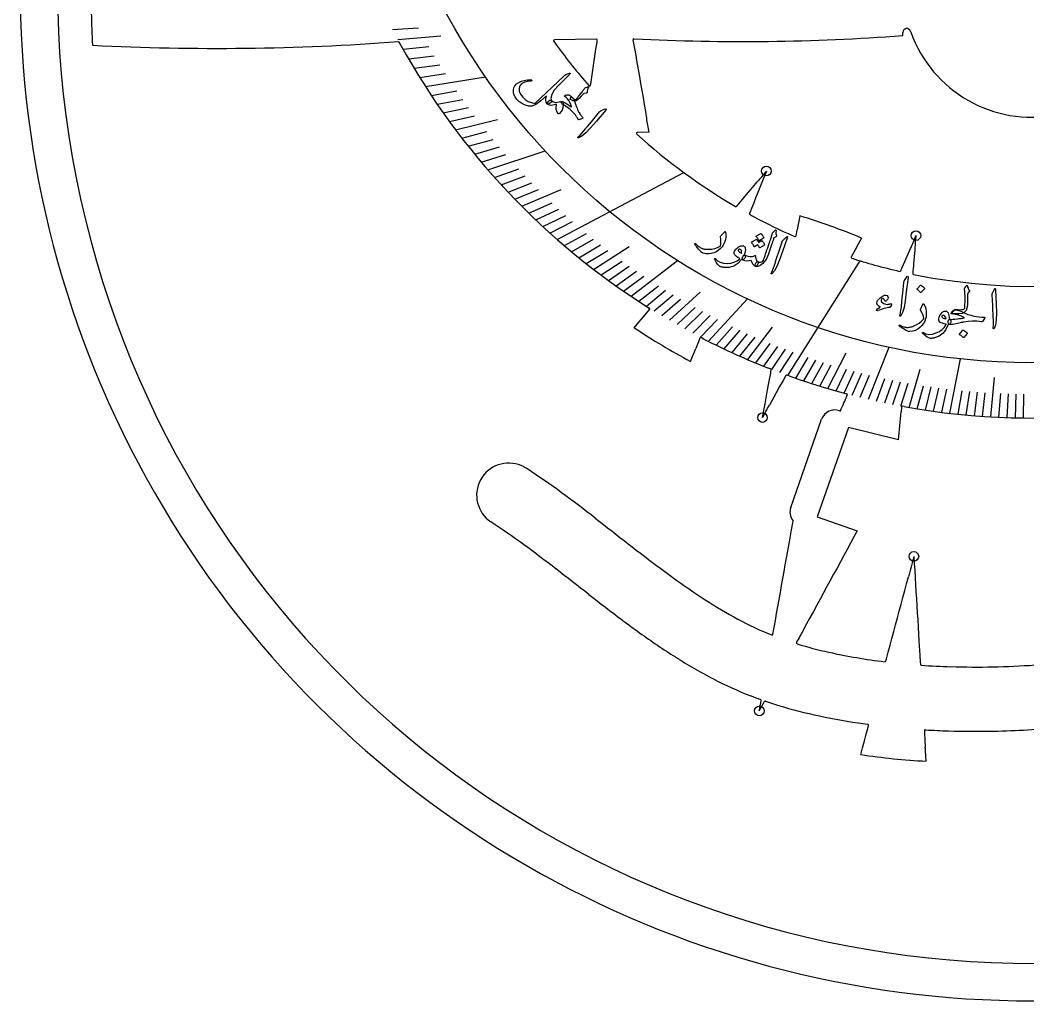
# Model space of a CAD drawing. Header units: millimetres. Extents: x -252 to 252, y -252 to 252.
# Drawn here: x -252.2 to -1, y -252.2 to -7.9 of the extents above; entities that cross this region are included whole.
import ezdxf

# ---------------------------------------------------------------- set-up
doc = ezdxf.new("R2010")
doc.units = ezdxf.units.MM
for name, color, linetype in [('CUT_INNER', 6, 'Continuous'), ('CUT_OUTER', 1, 'Continuous'), ('ENGRAVE', 7, 'Continuous'), ('ENGRAVE_FINE', 8, 'Continuous'), ('TEXT', 5, 'Continuous')]:
    doc.layers.add(name, color=color, linetype=linetype)

msp = doc.modelspace()

# ---------------------------------------------------------------- linework, layer by layer
at = {"layer": 'CUT_INNER'}
for points in [[(-32.17, -10.89), (-32.17, -10.97), (-32.17, -10.98)], [(-32.16, -11.7), (-32.16, -11.7)], [(-157.33, -13.98), (-157.69, -13.32)], [(-108.57, -12.61), (-118.96, -12.73)], [(-109.99, -23.99), (-109.95, -23.77), (-109.69, -22.03), (-109.43, -20.29), (-109.17, -18.54), (-108.9, -16.8), (-108.64, -15.06), (-108.38, -13.32), (-108.32, -12.89)], [(-99.41, -12.79), (-99.34, -13.21), (-99.03, -14.94), (-98.73, -16.68), (-98.43, -18.42), (-98.12, -20.15), (-97.82, -21.89), (-97.52, -23.62), (-97.21, -25.36), (-96.91, -27.1), (-96.61, -28.83), (-96.3, -30.57), (-96, -32.3)], [(-95.4, -35.77), (-95.4, -35.77), (-98.32, -35.81)], [(-66.14, -45.44), (-66.14, -45.44), (-66.79, -47.07), (-67.45, -48.71), (-68.1, -50.35), (-68.75, -51.98), (-69.4, -53.62)], [(-73.54, -54.2), (-72.96, -53.52), (-71.83, -52.17), (-70.69, -50.82), (-69.55, -49.48), (-68.42, -48.13)], [(-58.76, -61.58), (-58.48, -60.09)], [(-59.49, -61.59), (-59.1, -61.76)], [(-42.41, -62.14), (-42.41, -62.15), (-43.26, -63.69), (-44.11, -65.23), (-44.96, -66.77), (-44.98, -66.81)], [(-28.87, -61.53), (-28.87, -61.53), (-29.02, -63.28), (-29.17, -65.04), (-29.32, -66.8), (-29.46, -68.55)], [(-32.65, -70.3), (-32.35, -69.62), (-31.66, -68), (-30.26, -64.76)], [(-99.1, -84.49), (-99.1, -84.48), (-97.97, -83.14), (-96.83, -81.79)], [(-82.73, -87.09), (-83.09, -88), (-83.74, -89.64)], [(-81.73, -87.3), (-82.38, -86.96)], [(-65.09, -94.76), (-65.66, -94.54)], [(-61.33, -96.4), (-62, -97.62), (-62.86, -99.16), (-63.71, -100.7), (-65.41, -103.79)], [(-60.5, -96.47), (-61.03, -96.28)], [(-67.12, -106.87), (-67.12, -106.87), (-66.8, -105.14), (-66.48, -103.41), (-65.84, -99.94), (-65.52, -98.21)], [(-47.92, -105.16), (-47.69, -105.25), (-47.68, -105.23)], [(-32.49, -104.29), (-32.58, -105.42)], [(-31.79, -104.14), (-32.19, -104.06)], [(-60.08, -129.26), (-52.38, -107.31)], [(-33.18, -112.45), (-33.18, -112.45), (-45.68, -109.31), (-45.77, -109.62), (-53.47, -131.57), (-43.5, -135.07), (-43.49, -135.07), (-43.49, -135.08), (-44.33, -136.62), (-45.17, -138.17), (-46.02, -139.72), (-46.86, -141.27), (-47.7, -142.81), (-48.54, -144.36), (-49.39, -145.91), (-50.23, -147.46), (-51.07, -149), (-52.75, -152.1), (-53.6, -153.65), (-54.44, -155.2), (-55.28, -156.74), (-56.12, -158.29), (-56.97, -159.84)], [(-64.51, -160.84), (-64.21, -159.14), (-63.9, -157.41), (-63.59, -155.67), (-63.28, -153.94), (-62.97, -152.2), (-62.67, -150.47), (-62.36, -148.73), (-62.05, -147), (-61.74, -145.26), (-61.43, -143.53), (-61.12, -141.79), (-60.5, -138.32), (-59.89, -134.85), (-59.58, -133.12), (-59.49, -132.62), (-59.57, -132.52)], [(-29.38, -141.48), (-29.38, -141.48), (-29.28, -143.23), (-29.17, -144.99), (-29.07, -146.75), (-28.96, -148.51), (-28.85, -150.27), (-28.75, -152.03), (-28.64, -153.79), (-28.54, -155.55), (-28.43, -157.31), (-28.33, -159.06), (-28.22, -160.82), (-28.11, -162.58), (-27.9, -166.1)], [(-36.37, -167.51), (-36.23, -167), (-35.78, -165.3), (-35.32, -163.6), (-34.86, -161.9), (-34.41, -160.2), (-33.95, -158.49), (-33.49, -156.79), (-33.04, -155.09), (-32.58, -153.39), (-32.12, -151.69), (-31.67, -149.98), (-31.21, -148.28), (-30.75, -146.58)], [(-68.11, -159.66), (-64.86, -161.03)], [(-67.91, -179.96), (-67.91, -179.95)], [(-42.62, -190.83), (-42.62, -190.82), (-42.17, -189.13), (-41.71, -187.43), (-41.26, -185.72), (-40.8, -184.02), (-40.68, -183.6)], [(-26.77, -184.95), (-26.74, -185.45), (-26.63, -187.21), (-26.53, -188.97)], [(-26.44, -184.69), (-26.5, -184.68)]]:
    msp.add_lwpolyline(points, dxfattribs=at)
for centre, radius, start, end in [((0, 0), 242.86, 116.0158, 271.4064), ((0, 0), 32.03, 199.6751, 82.9785), ((-87.25, -4.35), 147.22, 177.5615, 183.7954), ((-31.16, -10.96), 1.01, 23.8691, 175.7938), ((-99.16, -12.75), 0.25, 90.6785, 189.9084), ((-71.94, 516.45), 529.64, 267.0529, 274.3066), ((-40.74, -11.43), 8.58, 358.2169, 3.0028), ((-32.72, -11.59), 2.69, 17.3603, 22.5676), ((-203.14, 587.72), 602.61, 267.05054, 274.30428), ((-157.91, -13.44), 0.25, 28.6527, 90.6785), ((-0.01, 72.61), 179.58, 208.828, 237.9378), ((-118.95, -12.98), 0.25, 90.6785, 175.9092), ((-118.95, -12.98), 0.25, 175.9092, 215.6836), ((-38.53, 44.59), 99.16, 215.5937, 216.2957), ((-0.21, 72.45), 146.54, 216.209, 221.2264), ((-108.56, -12.86), 0.25, 351.4486, 90.6785), ((-110.23, -23.95), 0.25, 221.3086, 351.4486), ((0, 72.61), 179.59, 259.8049, 326.9534), ((0, 72.61), 146.8, 258.4207, 318.1644), ((-11253.55, -1982.18), 11326.65, 9.895007, 9.912833), ((-98.32, -36.06), 0.25, 90.6785, 227.9883), ((-0.03, 72.57), 146.75, 227.8614, 239.7964), ((10347.63, -8839.06), 13629.91, 139.821509, 139.836317), ((-73.73, -54.04), 0.25, 239.9414, 319.8326), ((752.87, -381.92), 885.39, 158.23537, 158.40148), ((-70.11, -56.08), 0.25, 163.8294, 241.3477), ((-24.33, 27.43), 95.49, 241.268, 241.9698), ((0, 72.61), 146.8, 241.8753, 246.094), ((11080.18, -2115.1), 11326.65, 169.529017, 169.546843), ((-107.46, -219.61), 170.38, 67.5552, 73.0698), ((-59, -61.53), 0.25, 246.2695, 349.5424), ((12489.14, -5453.54), 13629.91, 156.696509, 156.711317), ((-44.76, -66.93), 0.25, 151.0826, 252.2461), ((-0.57, 70.65), 144.76, 252.1916, 254.5409), ((-0.18, 71.92), 146.08, 254.5275, 257.0455), ((-32.88, -70.2), 0.25, 257.168, 336.7076), ((635.53, -125.66), 667.44, 175.09175, 175.29889), ((-29.42, -70.95), 0.25, 180.7278, 258.5742), ((-592.46, 337.72), 649.34, 319.75487, 319.96983), ((-95.47, -79.79), 0.25, 325.5973, 57.832), ((-4.58, 57.27), 170.38, 236.3052, 241.8198), ((-82.49, -87.18), 0.25, 62.7543, 158.2924), ((0, 72.61), 179.59, 242.9299, 248.5549), ((-10607.46, 4098.93), 11326.65, 338.279017, 338.296843), ((-2017.31, 262.94), 1984.92, 349.51695, 349.61075), ((-65.18, -94.99), 0.25, 355.1987, 68.7305), ((-61.11, -96.52), 0.25, 70.1372, 151.0826), ((0, 72.61), 179.59, 250.3127, 252.7737), ((-0.66, 70.4), 177.28, 252.7645, 255.1305), ((-1292.34, 432.53), 1355.86, 336.63315, 336.81583), ((-46.21, -101.18), 0.25, 342.493, 75.0586), ((-11996.34, 6486.15), 13629.91, 331.071509, 331.086317), ((-49.08, -108.46), 3.5, 70.6768, 160.6768), ((-22606.6, 1800.46), 22654.33, 355.156245, 355.174071), ((-32.24, -104.31), 0.25, 79.6296, 175.1674), ((-130.38, -126.23), 8.01, 61.552, 230.6571), ((-133.9, -132.09), 14.84, 57.3979, 60.3789), ((-236.37, -288.7), 201.99, 53.8424, 56.8473), ((-340.91, -431.81), 379.22, 52.2602, 53.8478), ((-56.77, -130.42), 3.5, 160.6768, 216.9268), ((-125.19, -119.27), 16.68, 232.0144, 234.6757), ((-237.57, -290.37), 188.03, 53.8613, 56.8834), ((3126.02, 4022.12), 5265, 232.09158, 232.20463), ((-340.12, -430.78), 361.9, 52.2565, 53.8588), ((215.21, 266.38), 513.33, 232.0319, 233.1712), ((19718.84, -5443.47), 20447.57, 164.971655, 164.986464), ((-1716.24, -2208.84), 2610.28, 52.03445, 52.26141), ((41.22, 33.99), 223.02, 233.1636, 235.713), ((-7.8, -37.94), 135.98, 235.7034, 239.7436), ((216.05, 267.46), 530.7, 232.0356, 233.1664), ((-28.63, -73.67), 94.61, 239.738, 245.3397), ((40.95, 33.63), 238.59, 233.1587, 235.7521), ((2113.87, -1342.12), 2471.91, 151.42652, 151.50766), ((-64.76, -160.8), 0.25, 247.115, 349.9067), ((-58.41, -163.01), 0.25, 157.136, 253.8495), ((-29.6, -69.51), 98.09, 252.8767, 257.6672), ((-6.45, -35.9), 154.43, 235.7699, 237.7624), ((-20.41, -29.88), 138.77, 257.4584, 263.284), ((-19.02, -56.46), 130.34, 237.6189, 239.988), ((-36.61, -167.45), 0.25, 262.4253, 344.9815), ((448.54, -138.33), 477.25, 183.3355, 183.6056), ((-14.18, 50.09), 219.12, 271.193, 276.6132), ((-27.55, -71.73), 112.85, 239.8573, 242.6062), ((-27.52, -168.31), 0.25, 188.9381, 265.8927), ((-16.91, -35.2), 133.78, 265.4431, 268.6134), ((-13.93, 37.95), 206.98, 268.2787, 271.1943), ((-34.28, -85.25), 97.75, 242.4607, 248.5729), ((-55.36, -139.1), 39.92, 248.5073, 252.1165), ((-987.61, -15.35), 934.31, 349.85287, 350.01533), ((-9000.6, 4683.31), 10170.75, 331.434574, 331.449383), ((-67.7, -177.33), 0.25, 355.676, 70.6768), ((-66.44, -177.77), 0.25, 70.6768, 151.4469), ((-53.11, -142.23), 37.71, 249.4309, 252.5877), ((-25.99, -54.71), 129.33, 252.728, 257.3892), ((-20.46, -30.14), 154.51, 257.377, 261.4975), ((-32.43, -111.4), 72.38, 261.3537, 263.2824), ((-40.93, -183.53), 0.25, 344.9815, 82.4253), ((-26.52, -184.93), 0.25, 85.8985, 183.4413), ((-14.61, 17.27), 202.3, 266.6476, 268.2588), ((-13.93, 37.79), 222.83, 268.2434, 271.164), ((-14.14, 49.47), 234.51, 271.1575, 275.2586), ((-17.31, -22.35), 170.38, 261.4541, 266.9688), ((-11332.7, -869.74), 11326.65, 3.42793, 3.445756)]:
    msp.add_arc(centre, radius, start, end, dxfattribs=at)
at = {"layer": 'CUT_OUTER'}
msp.add_arc((0, 0), 252.2, 90.3517, 271.0549, dxfattribs=at)
at = {"layer": 'ENGRAVE'}
for points in [[(-151.14, -24.37), (-136.2, -21.96)], [(-135.59, -45.14), (-121.34, -40.39)], [(-118.32, -62.48), (-86.75, -45.81)], [(-99.87, -76.64), (-88.28, -67.75)], [(-60.83, -96.36), (-42.8, -67.81)], [(-80.61, -87.86), (-70.9, -77.28)], [(-40.71, -102.3), (-35.55, -89.34)], [(-20.4, -105.81), (-17.78, -92.24)]]:
    msp.add_lwpolyline(points, dxfattribs=at)
for centre, radius in [((0, 72.61), 165.82), ((-66.14, -45.44), 1.2), ((-28.87, -61.53), 1.2), ((-67.12, -106.87), 1.2), ((-29.38, -141.47), 1.2), ((-67.92, -179.96), 1.2)]:
    msp.add_circle(centre, radius, dxfattribs=at)
at = {"layer": 'ENGRAVE_FINE'}
for points in [[(-159.36, -10.19), (-152.9, -9.78)], [(-158.06, -12.65), (-147.28, -11.79)], [(-156.73, -15.07), (-150.29, -14.45)], [(-155.37, -17.45), (-148.94, -16.73)], [(-153.99, -19.79), (-147.58, -18.97)], [(-152.58, -22.1), (-146.18, -21.18)], [(-149.68, -26.61), (-143.33, -25.48)], [(-148.2, -28.81), (-141.87, -27.58)], [(-146.7, -30.98), (-140.39, -29.64)], [(-145.17, -33.1), (-138.89, -31.67)], [(-143.62, -35.2), (-133.18, -32.64)], [(-142.06, -37.26), (-135.83, -35.62)], [(-140.47, -39.28), (-134.28, -37.55)], [(-138.86, -41.27), (-132.71, -39.44)], [(-137.24, -43.22), (-131.12, -41.29)], [(-133.93, -47.02), (-127.89, -44.9)], [(-132.26, -48.87), (-126.26, -46.66)], [(-130.57, -50.69), (-124.61, -48.38)], [(-128.86, -52.47), (-122.95, -50.07)], [(-127.14, -54.22), (-117.34, -50.05)], [(-125.4, -55.94), (-119.58, -53.34)], [(-123.65, -57.62), (-117.89, -54.94)], [(-121.89, -59.27), (-116.17, -56.5)], [(-120.11, -60.89), (-114.45, -58.02)], [(-116.52, -64.04), (-110.98, -60.99)], [(-114.71, -65.56), (-109.23, -62.42)], [(-112.89, -67.05), (-107.47, -63.83)], [(-111.06, -68.51), (-105.7, -65.21)], [(-109.22, -69.94), (-100.37, -64.28)], [(-107.36, -71.34), (-102.13, -67.87)], [(-105.5, -72.71), (-100.34, -69.15)], [(-103.63, -74.05), (-98.54, -70.41)], [(-101.75, -75.36), (-96.73, -71.64)], [(-97.97, -77.89), (-93.09, -74.01)], [(-96.07, -79.11), (-91.27, -75.16)], [(-94.16, -80.31), (-89.43, -76.28)], [(-92.24, -81.47), (-87.59, -77.36)], [(-90.32, -82.61), (-82.69, -75.63)], [(-88.39, -83.71), (-83.9, -79.46)], [(-86.45, -84.79), (-82.05, -80.47)], [(-84.51, -85.84), (-80.19, -81.45)], [(-82.56, -86.87), (-78.32, -82.41)], [(-78.65, -88.83), (-74.59, -84.24)], [(-76.69, -89.77), (-72.71, -85.12)], [(-70.77, -92.44), (-64.59, -84.37)], [(-74.72, -90.69), (-70.83, -85.97)], [(-72.75, -91.58), (-68.95, -86.8)], [(-68.79, -93.27), (-65.18, -88.38)], [(-66.8, -94.08), (-63.29, -89.13)], [(-64.81, -94.87), (-61.39, -89.86)], [(-62.82, -95.62), (-59.5, -90.56)], [(-58.83, -97.06), (-55.7, -91.9)], [(-56.82, -97.74), (-53.79, -92.53)], [(-50.8, -99.64), (-46.25, -90.71)], [(-54.82, -98.4), (-51.89, -93.14)], [(-52.81, -99.03), (-49.98, -93.72)], [(-48.79, -100.22), (-46.16, -94.82)], [(-46.77, -100.77), (-44.25, -95.34)], [(-30.57, -104.35), (-27.79, -94.85)], [(-44.75, -101.31), (-42.33, -95.83)], [(-42.73, -101.81), (-40.42, -96.3)], [(-38.68, -102.76), (-36.58, -97.17)], [(-36.66, -103.19), (-34.66, -97.58)], [(-34.63, -103.6), (-32.74, -97.96)], [(-10.2, -106.68), (-9.27, -96.88)], [(-32.6, -103.99), (-30.82, -98.31)], [(-28.54, -104.69), (-26.98, -98.96)], [(-26.51, -105), (-25.05, -99.25)], [(-24.47, -105.3), (-23.13, -99.52)], [(-22.44, -105.56), (-21.2, -99.77)], [(-18.36, -106.03), (-17.35, -100.2)], [(-16.32, -106.23), (-15.43, -100.38)], [(-14.28, -106.4), (-13.5, -100.54)], [(-12.24, -106.55), (-11.57, -100.68)], [(-8.16, -106.79), (-7.71, -100.9)], [(-6.12, -106.87), (-5.79, -100.97)], [(-4.08, -106.92), (-3.86, -101.03)], [(-2.04, -106.96), (-1.93, -101.06)]]:
    msp.add_lwpolyline(points, dxfattribs=at)
at = {"layer": 'TEXT'}
for points in [[(-118.02, -24.13), (-119.06, -25.32), (-119.68, -26.38), (-119.87, -27.32), (-119.64, -28.13), (-119.66, -28.22), (-119.76, -28.32), (-119.94, -28.45), (-120.2, -28.6), (-120.4, -28.71), (-120.57, -28.77), (-120.69, -28.78), (-120.77, -28.73), (-121.03, -28.3), (-121.15, -27.82), (-121.12, -27.28), (-120.94, -26.7), (-122.38, -27.98), (-123.62, -28.84), (-124.66, -29.28), (-125.5, -29.29), (-126.44, -28.96), (-127.23, -28.57), (-127.88, -28.11), (-128.4, -27.59), (-128.81, -26.99), (-129.09, -26.4), (-129.24, -25.81), (-129.24, -25.23), (-129.11, -24.68), (-128.84, -24.18), (-128.42, -23.75), (-127.87, -23.38), (-127.55, -23.22), (-127.21, -23.08), (-126.85, -22.96), (-126.48, -22.86), (-126.09, -22.79), (-125.69, -22.73), (-125.26, -22.7), (-124.82, -22.69), (-124.77, -22.7), (-124.72, -22.72), (-124.68, -22.74), (-124.65, -22.78), (-124.63, -22.82), (-124.62, -22.85), (-124.62, -22.89), (-124.64, -22.94), (-124.66, -22.98), (-124.71, -23.01), (-124.76, -23.02), (-124.84, -23.03), (-125.83, -23.15), (-126.62, -23.38), (-127.21, -23.73), (-127.59, -24.18), (-127.81, -24.83), (-127.76, -25.53), (-127.45, -26.26), (-126.88, -27.04), (-126.25, -27.62), (-125.53, -28.08), (-124.73, -28.4), (-123.85, -28.58), (-116.63, -21.81), (-116.46, -21.65), (-116.3, -21.53), (-116.17, -21.43), (-116.06, -21.37), (-115.22, -21.02), (-115.09, -21.06), (-115.06, -21.13), (-115.12, -21.26), (-115.27, -21.42)], [(-110.94, -24.56), (-110.88, -24.54), (-110.82, -24.52), (-110.76, -24.5), (-110.72, -24.49), (-110.68, -24.47), (-110.64, -24.46), (-110.62, -24.45), (-110.6, -24.45), (-110.56, -24.44), (-110.52, -24.45), (-110.5, -24.46), (-110.47, -24.48), (-110.45, -24.51), (-110.45, -24.54), (-110.45, -24.57), (-110.46, -24.6), (-110.62, -24.92), (-110.74, -25.24), (-110.83, -25.55), (-110.87, -25.85), (-110.89, -25.92), (-110.93, -25.97), (-110.99, -26.01), (-111.08, -26.03), (-111.68, -26.1), (-112.29, -26.83), (-112.79, -27.36), (-113.22, -27.74), (-113.59, -27.97), (-113.89, -28.04), (-114.1, -28.01), (-114.37, -27.94), (-114.69, -27.81), (-115.09, -27.63), (-115, -27.26), (-114.86, -27.08), (-114.66, -27.07), (-114.39, -27.25), (-114.22, -27.4), (-114.05, -27.53), (-113.9, -27.64), (-113.75, -27.72), (-113.7, -27.68), (-113.63, -27.62), (-113.55, -27.53), (-113.45, -27.41), (-113.34, -27.27), (-113.2, -27.11), (-113.05, -26.92), (-112.88, -26.71), (-112.67, -26.45), (-112.47, -26.2), (-112.29, -25.97), (-112.12, -25.76), (-111.97, -25.55), (-111.83, -25.36), (-111.71, -25.18), (-111.6, -25.02), (-111.52, -24.88), (-111.44, -24.79), (-111.37, -24.72), (-111.31, -24.69), (-111.25, -24.67), (-111.16, -24.64), (-111.06, -24.61), (-110.94, -24.56)], [(-116.43, -26.69), (-116.23, -26.58), (-116.04, -26.5), (-115.84, -26.46), (-115.64, -26.45), (-115.43, -26.48), (-115.2, -26.58), (-114.96, -26.73), (-114.71, -26.94), (-114.58, -27.06), (-114.46, -27.18), (-114.36, -27.32), (-114.26, -27.45), (-114.18, -27.6), (-114.1, -27.74), (-114.03, -27.89), (-113.97, -28.04), (-113.79, -28.56), (-113.63, -29.03), (-113.48, -29.44), (-113.34, -29.8), (-113.23, -30.1), (-113.13, -30.34), (-113.05, -30.53), (-112.98, -30.66), (-112.84, -30.89), (-112.7, -31.12), (-112.56, -31.33), (-112.42, -31.53), (-112.28, -31.71), (-112.16, -31.89), (-112.03, -32.05), (-111.92, -32.2), (-111.9, -32.22), (-111.91, -32.25), (-111.94, -32.28), (-111.98, -32.32), (-112.21, -32.44), (-112.44, -32.54), (-112.68, -32.62), (-112.93, -32.67), (-112.96, -32.67), (-112.99, -32.65), (-113.02, -32.63), (-113.05, -32.6), (-113.16, -32.41), (-113.26, -32.23), (-113.37, -32.06), (-113.47, -31.9), (-113.57, -31.75), (-113.67, -31.61), (-113.76, -31.48), (-113.86, -31.36), (-114.45, -30.69), (-115.16, -30.05), (-115.97, -29.44), (-116.9, -28.86), (-117.06, -28.75), (-117.18, -28.64), (-117.26, -28.51), (-117.32, -28.38), (-117.33, -28.25), (-117.3, -28.17), (-117.23, -28.13), (-117.11, -28.12), (-116.78, -28.23), (-116.29, -28.49), (-115.65, -28.9), (-114.85, -29.46), (-114.81, -29.48), (-114.78, -29.49), (-114.76, -29.49), (-114.75, -29.48), (-114.73, -29.37), (-114.8, -29.15), (-114.94, -28.8), (-115.15, -28.35), (-115.42, -27.86), (-115.72, -27.44), (-116.07, -27.09), (-116.45, -26.82), (-116.49, -26.79), (-116.5, -26.76), (-116.48, -26.73), (-116.43, -26.69)], [(-117.03, -28.15), (-116.92, -28.31), (-116.84, -28.5), (-116.81, -28.73), (-116.81, -28.99), (-116.89, -29.67), (-117.08, -30.24), (-117.36, -30.72), (-117.74, -31.09), (-117.88, -31.16), (-118.01, -31.16), (-118.13, -31.09), (-118.23, -30.95), (-118.42, -30.56), (-118.53, -30.11), (-118.55, -29.61), (-118.49, -29.06), (-118.49, -28.94), (-118.52, -28.87), (-118.6, -28.85), (-118.73, -28.87), (-119.38, -29.05), (-119.94, -29.09), (-120.41, -28.98), (-120.78, -28.72), (-120.79, -28.68), (-120.79, -28.62), (-120.77, -28.55), (-120.73, -28.46), (-120.59, -28.22), (-120.43, -28.04), (-120.27, -27.9), (-120.1, -27.81), (-120.02, -27.79), (-119.94, -27.8), (-119.86, -27.83), (-119.78, -27.88), (-119.41, -28.15), (-119.03, -28.3), (-118.64, -28.35), (-118.24, -28.28), (-117.82, -28.18), (-117.48, -28.12), (-117.22, -28.11), (-117.03, -28.15)], [(-106.5, -30.06), (-106.21, -29.97), (-106.07, -29.98), (-106.07, -30.09), (-106.22, -30.31), (-108.54, -33.02), (-109.97, -34.68), (-111.19, -35.93), (-112.2, -36.77), (-113, -37.18), (-113.09, -37.19), (-113.15, -37.19), (-113.18, -37.16), (-113.18, -37.12), (-113.17, -37.07), (-113.14, -37.02), (-113.1, -36.97), (-113.04, -36.91), (-112.59, -36.47), (-112.13, -35.98), (-111.67, -35.45), (-111.19, -34.87), (-111.07, -34.72), (-110.73, -34.32), (-110.18, -33.66), (-109.42, -32.74), (-107.74, -30.7), (-107.64, -30.59), (-107.54, -30.51), (-107.44, -30.44), (-107.34, -30.4)], [(-64.5, -60.68), (-64.31, -60.51), (-64.16, -60.37), (-64.05, -60.27), (-63.99, -60.2), (-63.94, -60.16), (-63.9, -60.13), (-63.85, -60.13), (-63.81, -60.14), (-63.76, -60.17), (-63.74, -60.21), (-63.73, -60.27), (-63.73, -60.34), (-63.76, -60.67), (-63.76, -60.98), (-63.72, -61.27), (-63.65, -61.55), (-63.63, -61.64), (-63.65, -61.71), (-63.71, -61.78), (-63.81, -61.85), (-64.28, -62.12), (-64.34, -62.31), (-64.41, -62.5), (-64.48, -62.68), (-64.54, -62.86), (-64.6, -63.04), (-64.66, -63.22), (-64.72, -63.39), (-64.77, -63.56), (-65.3, -65.11), (-65.73, -66.32), (-66.08, -67.16), (-66.35, -67.66), (-67.04, -68.46), (-67.69, -68.99), (-68.31, -69.23), (-68.88, -69.2), (-68.89, -69.19), (-68.91, -69.19), (-68.92, -69.18), (-68.93, -69.17), (-68.98, -69.06), (-68.95, -68.87), (-68.84, -68.6), (-68.66, -68.24), (-68.58, -68.12), (-68.5, -68.04), (-68.41, -68.01), (-68.31, -68.02), (-67.94, -68.12), (-67.61, -68.13), (-67.3, -68.07), (-67.03, -67.92), (-66.91, -67.64), (-66.78, -67.32), (-66.64, -66.95), (-66.49, -66.55), (-66.34, -66.1), (-66.17, -65.62), (-66, -65.1), (-65.81, -64.54), (-65.62, -63.99), (-65.46, -63.5), (-65.31, -63.07), (-65.18, -62.68), (-65.08, -62.36), (-64.99, -62.09), (-64.91, -61.87), (-64.86, -61.71), (-64.62, -60.91), (-64.59, -60.83), (-64.56, -60.77), (-64.53, -60.72), (-64.5, -60.68)], [(-76.55, -60.56), (-76.53, -60.54), (-76.51, -60.53), (-76.49, -60.52), (-76.47, -60.52), (-76.44, -60.54), (-76.4, -60.58), (-76.37, -60.64), (-76.34, -60.73), (-76.27, -61.13), (-76.25, -61.56), (-76.29, -62.02), (-76.38, -62.49), (-76.52, -62.99), (-76.7, -63.45), (-76.91, -63.88), (-77.16, -64.29), (-77.58, -64.77), (-78.07, -65.19), (-78.61, -65.54), (-79.22, -65.82), (-79.88, -66.02), (-80.54, -66.1), (-81.23, -66.07), (-81.92, -65.92), (-82.09, -65.86), (-82.25, -65.77), (-82.4, -65.66), (-82.53, -65.53), (-82.82, -65.2), (-83.07, -64.89), (-83.3, -64.62), (-83.49, -64.37), (-83.66, -64.15), (-83.79, -63.97), (-83.89, -63.81), (-83.96, -63.68), (-83.97, -63.65), (-83.98, -63.62), (-83.97, -63.6), (-83.97, -63.58), (-83.95, -63.55), (-83.93, -63.54), (-83.9, -63.52), (-83.87, -63.51), (-83.84, -63.51), (-83.81, -63.52), (-83.78, -63.54), (-83.75, -63.57), (-83.57, -63.76), (-83.39, -63.94), (-83.21, -64.1), (-83.04, -64.24), (-82.86, -64.37), (-82.69, -64.48), (-82.52, -64.58), (-82.35, -64.66), (-82.17, -64.74), (-81.97, -64.8), (-81.77, -64.85), (-81.55, -64.89), (-81.32, -64.93), (-81.07, -64.94), (-80.81, -64.95), (-80.53, -64.95), (-79.73, -64.88), (-78.99, -64.73), (-78.31, -64.49), (-77.7, -64.17), (-77.66, -64.14), (-77.62, -64.1), (-77.59, -64.04), (-77.56, -63.98), (-77.49, -63.55), (-77.48, -63.04), (-77.52, -62.44), (-77.6, -61.76), (-77.6, -61.72), (-77.6, -61.69), (-77.59, -61.67), (-77.57, -61.65)], [(-67.36, -62.8), (-67.34, -62.79), (-67.31, -62.79), (-67.28, -62.8), (-67.25, -62.82), (-67.15, -62.93), (-67.05, -63.04), (-66.96, -63.16), (-66.88, -63.28), (-66.8, -63.4), (-66.73, -63.53), (-66.67, -63.66), (-66.61, -63.8), (-66.6, -63.84), (-66.6, -63.87), (-66.62, -63.9), (-66.65, -63.92), (-67.75, -64.61), (-67.78, -64.62), (-67.8, -64.61), (-67.83, -64.58), (-67.86, -64.53), (-67.87, -64.5), (-67.9, -64.45), (-67.94, -64.38), (-67.99, -64.3), (-68.05, -64.2), (-68.12, -64.09), (-68.2, -63.95), (-68.3, -63.81), (-69.11, -64.31), (-69.14, -64.32), (-69.17, -64.3), (-69.2, -64.27), (-69.22, -64.22), (-69.25, -64.17), (-69.28, -64.11), (-69.34, -64.02), (-69.4, -63.9), (-69.48, -63.76), (-69.58, -63.6), (-69.7, -63.41), (-69.83, -63.19), (-69.84, -63.16), (-69.84, -63.14), (-69.82, -63.12), (-69.8, -63.11), (-68.7, -62.5), (-68.68, -62.49), (-68.65, -62.49), (-68.62, -62.5), (-68.59, -62.52), (-68.52, -62.6), (-68.45, -62.68), (-68.38, -62.76), (-68.32, -62.85), (-68.25, -62.93), (-68.2, -63.02), (-68.14, -63.12), (-68.09, -63.21)], [(-67.55, -61.01), (-67.53, -61), (-67.5, -61), (-67.47, -61.02), (-67.44, -61.04), (-67.34, -61.15), (-67.25, -61.26), (-67.16, -61.37), (-67.08, -61.49), (-67.01, -61.62), (-66.94, -61.74), (-66.87, -61.88), (-66.82, -62.02), (-66.81, -62.06), (-66.81, -62.1), (-66.82, -62.12), (-66.85, -62.14), (-67.95, -62.83), (-67.98, -62.84), (-68.01, -62.82), (-68.04, -62.79), (-68.06, -62.74), (-68.08, -62.7), (-68.12, -62.63), (-68.17, -62.54), (-68.24, -62.42), (-68.32, -62.29), (-68.41, -62.12), (-68.53, -61.93), (-68.66, -61.72), (-68.67, -61.69), (-68.68, -61.66), (-68.67, -61.64), (-68.64, -61.63)], [(-61.32, -62.01), (-61.09, -61.82), (-60.95, -61.78), (-60.91, -61.88), (-60.97, -62.14), (-62.14, -65.51), (-62.85, -67.58), (-63.53, -69.19), (-64.16, -70.34), (-64.76, -71.02), (-64.83, -71.06), (-64.89, -71.08), (-64.93, -71.07), (-64.94, -71.03), (-64.95, -70.98), (-64.94, -70.92), (-64.93, -70.86), (-64.9, -70.78), (-64.64, -70.21), (-64.39, -69.59), (-64.15, -68.92), (-63.92, -68.21), (-63.86, -68.02), (-63.69, -67.52), (-63.43, -66.71), (-63.05, -65.57), (-62.24, -63.06), (-62.19, -62.93), (-62.13, -62.81), (-62.06, -62.71), (-61.99, -62.63)], [(-72.44, -67.6), (-73.3, -68.5), (-74.28, -69.11), (-75.39, -69.44), (-76.63, -69.47), (-76.79, -69.46), (-76.95, -69.43), (-77.1, -69.41), (-77.25, -69.38), (-77.39, -69.34), (-77.52, -69.3), (-77.65, -69.25), (-77.77, -69.2), (-78.03, -69), (-78.33, -68.65), (-78.67, -68.14), (-79.03, -67.48), (-79.06, -67.4), (-79.07, -67.33), (-79.05, -67.28), (-79.01, -67.24), (-78.96, -67.22), (-78.91, -67.23), (-78.86, -67.26), (-78.82, -67.32), (-78.34, -67.83), (-77.68, -68.19), (-76.86, -68.4), (-75.86, -68.47), (-74.98, -68.39), (-74.18, -68.17), (-73.45, -67.81), (-72.79, -67.31), (-72.78, -67.29), (-72.78, -67.27), (-72.79, -67.25), (-72.8, -67.23), (-73.24, -66.97), (-73.59, -66.71), (-73.87, -66.47), (-74.06, -66.24), (-74.17, -65.98), (-74.17, -65.69), (-74.07, -65.39), (-73.86, -65.06), (-73.83, -65.02), (-73.8, -64.98), (-73.76, -64.93), (-73.73, -64.89), (-73.69, -64.85), (-73.64, -64.81), (-73.6, -64.76), (-73.55, -64.72), (-73.2, -64.43), (-72.86, -64.23), (-72.51, -64.1), (-72.17, -64.05), (-71.87, -64.08), (-71.64, -64.21), (-71.48, -64.42), (-71.4, -64.72), (-71.37, -65.09), (-71.42, -65.48), (-71.52, -65.89), (-71.69, -66.33), (-71.66, -66.35), (-71.64, -66.36), (-71.61, -66.37), (-71.59, -66.38), (-71.56, -66.39), (-71.54, -66.4), (-71.51, -66.41), (-71.49, -66.42), (-71.41, -66.48), (-71.37, -66.58), (-71.37, -66.69), (-71.4, -66.84), (-71.47, -66.99), (-71.54, -67.13), (-71.63, -67.27), (-71.74, -67.4), (-71.85, -67.51), (-71.94, -67.58), (-72.03, -67.61), (-72.09, -67.6), (-72.34, -67.47), (-72.35, -67.49), (-72.38, -67.52), (-72.4, -67.55), (-72.44, -67.6)], [(-72.32, -65.83), (-72.33, -65.52), (-72.39, -65.28), (-72.5, -65.09), (-72.66, -64.97), (-72.78, -64.95), (-72.89, -64.94), (-73.01, -64.96), (-73.12, -65), (-73.16, -65.02), (-73.19, -65.06), (-73.2, -65.12), (-73.19, -65.19), (-73.12, -65.38), (-72.96, -65.56), (-72.73, -65.73), (-72.42, -65.9), (-72.39, -65.91), (-72.36, -65.9), (-72.33, -65.88), (-72.32, -65.83)], [(-68.31, -68.02), (-68.22, -68.11), (-68.16, -68.18), (-68.13, -68.24), (-68.13, -68.29), (-68.15, -68.35), (-68.18, -68.43), (-68.22, -68.51), (-68.28, -68.6), (-68.48, -68.89), (-68.65, -69.09), (-68.78, -69.19), (-68.88, -69.2), (-69.22, -68.98), (-69.5, -68.65), (-69.73, -68.23), (-69.92, -67.7), (-70.41, -67.85), (-70.95, -67.88), (-71.51, -67.79), (-72.1, -67.59), (-72.16, -67.55), (-72.19, -67.48), (-72.19, -67.41), (-72.18, -67.31), (-72, -66.71), (-71.98, -66.65), (-71.94, -66.58), (-71.88, -66.52), (-71.81, -66.47), (-71.73, -66.43), (-71.66, -66.41), (-71.58, -66.41), (-71.51, -66.43), (-70.8, -66.67), (-70.17, -66.77), (-69.62, -66.73), (-69.15, -66.55), (-69.09, -66.52), (-69.03, -66.51), (-68.97, -66.51), (-68.91, -66.53), (-68.86, -66.57), (-68.84, -66.61), (-68.83, -66.65), (-68.85, -66.71), (-68.87, -66.76), (-68.89, -66.8), (-68.9, -66.84), (-68.9, -66.88), (-68.81, -67.25), (-68.68, -67.56), (-68.52, -67.82), (-68.31, -68.02)], [(-31.21, -71.99), (-31.02, -71.75), (-30.9, -71.68), (-30.84, -71.78), (-30.84, -72.04), (-31.26, -75.58), (-31.52, -77.76), (-31.83, -79.48), (-32.21, -80.73), (-32.65, -81.52), (-32.71, -81.58), (-32.76, -81.61), (-32.8, -81.61), (-32.82, -81.57), (-32.84, -81.53), (-32.85, -81.47), (-32.84, -81.4), (-32.83, -81.32), (-32.7, -80.71), (-32.59, -80.05), (-32.5, -79.35), (-32.43, -78.6), (-32.4, -78.41), (-32.35, -77.88), (-32.26, -77.03), (-32.14, -75.84), (-31.89, -73.21), (-31.86, -73.07), (-31.83, -72.95), (-31.78, -72.83), (-31.73, -72.74)], [(-27.73, -73.88), (-27.71, -73.86), (-27.68, -73.86), (-27.65, -73.86), (-27.61, -73.87), (-27.37, -74.03), (-27.14, -74.22), (-26.94, -74.42), (-26.75, -74.65), (-26.73, -74.68), (-26.73, -74.71), (-26.74, -74.74), (-26.75, -74.77), (-27.61, -75.73), (-27.63, -75.75), (-27.67, -75.75), (-27.7, -75.73), (-27.74, -75.69), (-27.78, -75.66), (-27.83, -75.6), (-27.9, -75.53), (-28, -75.44), (-28.11, -75.33), (-28.25, -75.2), (-28.41, -75.05), (-28.59, -74.88), (-28.62, -74.85), (-28.63, -74.83), (-28.62, -74.81), (-28.6, -74.79)], [(-16.66, -79.46), (-16.65, -79.04), (-16.64, -78.6), (-16.63, -78.14), (-16.63, -77.65), (-16.63, -77.14), (-16.63, -76.61), (-16.64, -76.05), (-16.66, -75.46), (-16.76, -74.85), (-16.75, -74.77), (-16.73, -74.7), (-16.71, -74.63), (-16.67, -74.57), (-16.65, -74.53), (-16.62, -74.49), (-16.58, -74.44), (-16.53, -74.38), (-16.47, -74.3), (-16.41, -74.22), (-16.34, -74.12), (-16.26, -74.01), (-16.23, -73.98), (-16.2, -73.95), (-16.17, -73.94), (-16.13, -73.94), (-16.1, -73.95), (-16.07, -73.97), (-16.05, -74.01), (-16.04, -74.07), (-15.98, -74.36), (-15.88, -74.65), (-15.74, -74.93), (-15.55, -75.21), (-15.51, -75.29), (-15.5, -75.36), (-15.52, -75.44), (-15.57, -75.5), (-15.91, -75.89), (-15.93, -75.94), (-15.96, -76.01), (-15.97, -76.09), (-15.98, -76.19), (-15.98, -77.62), (-16.03, -78.76), (-16.16, -79.61), (-16.35, -80.18), (-16.73, -80.61), (-17.34, -80.91), (-18.18, -81.06), (-19.25, -81.06), (-19.63, -80.98), (-19.81, -80.84), (-19.78, -80.62), (-19.53, -80.32), (-19.49, -80.28), (-19.45, -80.24), (-19.41, -80.2), (-19.37, -80.17), (-19.34, -80.13), (-19.3, -80.1), (-19.27, -80.07), (-19.23, -80.03), (-19.15, -79.97), (-19.06, -79.93), (-18.96, -79.92), (-18.84, -79.92), (-18.33, -79.97), (-17.87, -79.99), (-17.47, -79.98), (-17.14, -79.95), (-16.94, -79.9), (-16.8, -79.8), (-16.7, -79.65), (-16.66, -79.46)], [(-9.38, -75.02), (-9.23, -74.76), (-9.11, -74.67), (-9.04, -74.76), (-9, -75.01), (-8.89, -78.58), (-8.82, -80.77), (-8.88, -82.52), (-9.06, -83.81), (-9.38, -84.66), (-9.43, -84.73), (-9.48, -84.77), (-9.52, -84.77), (-9.55, -84.74), (-9.57, -84.7), (-9.59, -84.64), (-9.59, -84.57), (-9.59, -84.49), (-9.55, -83.86), (-9.54, -83.19), (-9.56, -82.49), (-9.6, -81.74), (-9.61, -81.55), (-9.63, -81.02), (-9.67, -80.16), (-9.73, -78.97), (-9.86, -76.33), (-9.86, -76.19), (-9.85, -76.06), (-9.82, -75.94), (-9.78, -75.84)], [(-35.18, -79.21), (-35.25, -79.29), (-35.31, -79.36), (-35.37, -79.41), (-35.44, -79.44), (-35.73, -79.48), (-36.05, -79.54), (-36.39, -79.61), (-36.75, -79.7), (-37.14, -79.8), (-37.55, -79.93), (-37.98, -80.07), (-38.44, -80.23), (-38.51, -80.24), (-38.58, -80.24), (-38.63, -80.21), (-38.67, -80.17), (-38.67, -80.15), (-38.68, -80.14), (-38.68, -80.13), (-38.68, -80.12), (-38.65, -79.96), (-38.49, -79.79), (-38.2, -79.58), (-37.78, -79.36), (-38.23, -79), (-38.51, -78.66), (-38.62, -78.31), (-38.56, -77.98), (-38.41, -77.69), (-38.15, -77.38), (-37.78, -77.05), (-37.31, -76.69), (-37.02, -76.51), (-36.76, -76.39), (-36.54, -76.34), (-36.35, -76.35), (-36.05, -76.47), (-35.88, -76.67), (-35.83, -76.94), (-35.9, -77.29), (-35.94, -77.42), (-36.01, -77.54), (-36.1, -77.66), (-36.21, -77.78), (-36.31, -77.87), (-36.41, -77.9), (-36.5, -77.86), (-36.58, -77.77), (-36.81, -77.46), (-37.04, -77.28), (-37.24, -77.24), (-37.44, -77.33), (-37.57, -77.53), (-37.57, -77.75), (-37.42, -78), (-37.14, -78.28), (-36.9, -78.44), (-36.64, -78.55), (-36.35, -78.63), (-36.03, -78.66), (-35.92, -78.66), (-35.81, -78.65), (-35.68, -78.62), (-35.55, -78.58), (-35.48, -78.56), (-35.41, -78.55), (-35.34, -78.53), (-35.28, -78.52), (-35.22, -78.51), (-35.16, -78.5), (-35.11, -78.5), (-35.07, -78.5), (-34.96, -78.53), (-34.91, -78.6), (-34.92, -78.71), (-34.99, -78.86)], [(-27.13, -78.58), (-27.11, -78.55), (-27.1, -78.54), (-27.09, -78.52), (-27.07, -78.52), (-27.03, -78.52), (-26.98, -78.55), (-26.93, -78.6), (-26.88, -78.67), (-26.67, -79.02), (-26.51, -79.42), (-26.39, -79.86), (-26.32, -80.34), (-26.28, -80.85), (-26.29, -81.35), (-26.35, -81.83), (-26.45, -82.29), (-26.68, -82.89), (-27, -83.44), (-27.39, -83.96), (-27.87, -84.43), (-28.42, -84.84), (-29.02, -85.14), (-29.67, -85.34), (-30.38, -85.43), (-30.56, -85.43), (-30.74, -85.41), (-30.91, -85.36), (-31.08, -85.28), (-31.47, -85.06), (-31.81, -84.86), (-32.11, -84.67), (-32.38, -84.51), (-32.61, -84.36), (-32.79, -84.23), (-32.94, -84.11), (-33.05, -84.02), (-33.07, -83.99), (-33.09, -83.97), (-33.09, -83.94), (-33.09, -83.92), (-33.08, -83.89), (-33.07, -83.87), (-33.05, -83.85), (-33.03, -83.83), (-33, -83.82), (-32.97, -83.82), (-32.93, -83.83), (-32.89, -83.84), (-32.66, -83.96), (-32.43, -84.07), (-32.21, -84.16), (-31.99, -84.23), (-31.79, -84.29), (-31.59, -84.34), (-31.39, -84.38), (-31.2, -84.4), (-31.01, -84.41), (-30.81, -84.4), (-30.59, -84.38), (-30.37, -84.35), (-30.14, -84.3), (-29.9, -84.23), (-29.65, -84.15), (-29.4, -84.05), (-28.66, -83.72), (-28.02, -83.32), (-27.46, -82.87), (-27, -82.36), (-26.96, -82.32), (-26.94, -82.27), (-26.93, -82.21), (-26.93, -82.14), (-27.01, -81.71), (-27.17, -81.22), (-27.4, -80.67), (-27.72, -80.07), (-27.73, -80.03), (-27.73, -80), (-27.73, -79.97), (-27.72, -79.95)], [(-20.89, -83.81), (-21.39, -84.95), (-22.11, -85.86), (-23.04, -86.55), (-24.2, -86.99), (-24.35, -87.03), (-24.51, -87.07), (-24.66, -87.09), (-24.81, -87.11), (-24.96, -87.13), (-25.1, -87.13), (-25.23, -87.13), (-25.36, -87.12), (-25.68, -87.03), (-26.08, -86.8), (-26.56, -86.43), (-27.13, -85.93), (-27.19, -85.86), (-27.22, -85.8), (-27.22, -85.75), (-27.2, -85.7), (-27.15, -85.67), (-27.1, -85.66), (-27.05, -85.67), (-26.98, -85.71), (-26.36, -86.02), (-25.62, -86.14), (-24.77, -86.06), (-23.82, -85.79), (-23.01, -85.42), (-22.33, -84.94), (-21.76, -84.36), (-21.32, -83.67), (-21.31, -83.64), (-21.32, -83.62), (-21.33, -83.6), (-21.35, -83.59), (-21.85, -83.49), (-22.27, -83.37), (-22.61, -83.24), (-22.87, -83.08), (-23.06, -82.87), (-23.16, -82.61), (-23.17, -82.28), (-23.08, -81.91), (-23.07, -81.86), (-23.05, -81.81), (-23.03, -81.76), (-23.01, -81.7), (-22.99, -81.65), (-22.96, -81.6), (-22.93, -81.54), (-22.9, -81.48), (-22.67, -81.09), (-22.42, -80.78), (-22.14, -80.55), (-21.83, -80.39), (-21.53, -80.32), (-21.28, -80.36), (-21.06, -80.5), (-20.87, -80.76), (-20.73, -81.09), (-20.64, -81.48), (-20.6, -81.9), (-20.61, -82.37), (-20.58, -82.38), (-20.55, -82.38), (-20.52, -82.38), (-20.5, -82.38), (-20.47, -82.38), (-20.44, -82.38), (-20.42, -82.38), (-20.39, -82.39), (-20.29, -82.42), (-20.22, -82.49), (-20.18, -82.6), (-20.17, -82.75), (-20.18, -82.91), (-20.2, -83.07), (-20.24, -83.23), (-20.3, -83.39), (-20.36, -83.53), (-20.43, -83.63), (-20.49, -83.68), (-20.56, -83.7), (-20.84, -83.66), (-20.84, -83.69), (-20.85, -83.72), (-20.87, -83.76), (-20.89, -83.81)], [(-17.71, -80.39), (-17.38, -80.56), (-17.03, -80.73), (-16.67, -80.88), (-16.29, -81.02), (-15.9, -81.15), (-15.5, -81.27), (-15.08, -81.38), (-14.65, -81.49), (-13.82, -81.67), (-13.08, -81.79), (-12.43, -81.85), (-11.87, -81.86), (-11.82, -81.86), (-11.77, -81.88), (-11.73, -81.91), (-11.71, -81.96), (-11.7, -82.01), (-11.7, -82.06), (-11.71, -82.12), (-11.74, -82.17), (-12.23, -82.91), (-12.28, -82.97), (-12.34, -83), (-12.41, -83.01), (-12.49, -83), (-13.65, -82.89), (-14.77, -82.86), (-15.85, -82.91), (-16.89, -83.06), (-16.95, -83.06), (-17.05, -83.08), (-17.19, -83.11), (-17.38, -83.16), (-17.6, -83.21), (-17.87, -83.27), (-18.18, -83.34), (-18.53, -83.42), (-19.22, -83.57), (-19.78, -83.67), (-20.24, -83.71), (-20.57, -83.7), (-20.65, -83.65), (-20.72, -83.55), (-20.77, -83.39), (-20.8, -83.17), (-20.79, -82.82), (-20.72, -82.57), (-20.58, -82.43), (-20.39, -82.4), (-20.1, -82.41), (-19.68, -82.39), (-19.14, -82.34), (-18.47, -82.26), (-18.13, -82.22), (-17.84, -82.18), (-17.58, -82.15), (-17.37, -82.12), (-17.2, -82.1), (-17.08, -82.08), (-17, -82.06), (-16.96, -82.05), (-16.95, -82.05), (-16.93, -82.04), (-16.92, -82.04), (-16.92, -82.04), (-16.91, -82.04), (-16.9, -82.03), (-16.89, -82.03), (-16.89, -82.03), (-16.84, -82.02), (-16.82, -82), (-16.83, -81.97), (-16.86, -81.95), (-17.02, -81.85), (-17.18, -81.77), (-17.36, -81.68), (-17.54, -81.6), (-17.73, -81.53), (-17.94, -81.46), (-18.15, -81.39), (-18.37, -81.32), (-18.59, -81.26), (-18.81, -81.21), (-19.02, -81.16), (-19.23, -81.12), (-19.44, -81.08), (-19.64, -81.05), (-19.84, -81.03), (-20.03, -81.01), (-20.08, -81), (-20.11, -80.98), (-20.12, -80.94), (-20.12, -80.9), (-20.08, -80.83), (-20.04, -80.75), (-20, -80.68), (-19.95, -80.61), (-19.89, -80.55), (-19.84, -80.48), (-19.77, -80.41), (-19.71, -80.34), (-19.57, -80.21), (-19.43, -80.11), (-19.3, -80.04), (-19.17, -80.01), (-18.86, -80.01), (-18.51, -80.07), (-18.13, -80.2), (-17.71, -80.39)], [(-21.37, -82.11), (-21.48, -81.82), (-21.62, -81.61), (-21.79, -81.48), (-21.98, -81.42), (-22.1, -81.44), (-22.21, -81.47), (-22.31, -81.52), (-22.4, -81.6), (-22.43, -81.64), (-22.45, -81.68), (-22.43, -81.74), (-22.4, -81.8), (-22.27, -81.95), (-22.07, -82.07), (-21.79, -82.16), (-21.44, -82.22), (-21.4, -82.21), (-21.38, -82.19), (-21.37, -82.16), (-21.37, -82.11)], [(-17.19, -85.1), (-17.17, -85.08), (-17.14, -85.07), (-17.11, -85.07), (-17.07, -85.08), (-16.79, -85.22), (-16.54, -85.39), (-16.3, -85.58), (-16.08, -85.8), (-16.06, -85.83), (-16.05, -85.86), (-16.06, -85.89), (-16.08, -85.91), (-16.89, -86.94), (-16.92, -86.96), (-16.96, -86.96), (-17, -86.95), (-17.04, -86.91), (-17.08, -86.88), (-17.14, -86.82), (-17.23, -86.76), (-17.33, -86.67), (-17.46, -86.57), (-17.62, -86.45), (-17.8, -86.31), (-18.01, -86.16), (-18.04, -86.13), (-18.05, -86.11), (-18.05, -86.09), (-18.03, -86.07)]]:
    msp.add_lwpolyline(points, close=True, dxfattribs=at)

doc.saveas('drawing.dxf')
